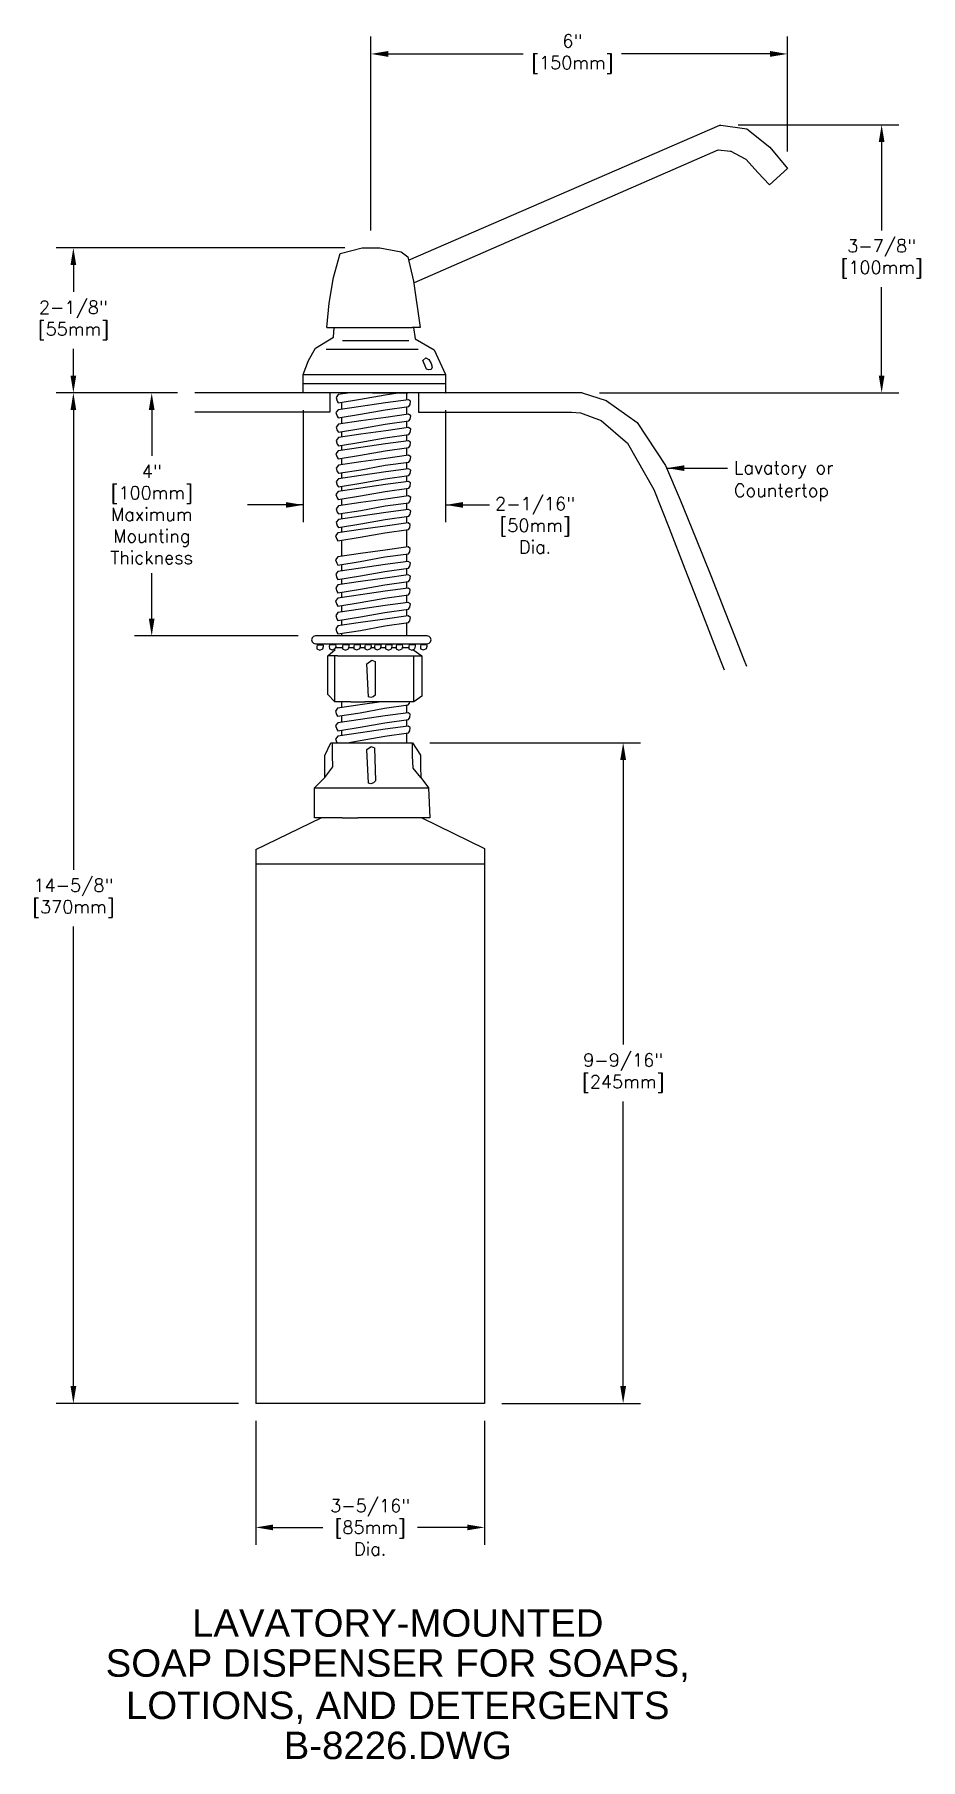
# Model space of a CAD drawing. Extents: x 0.3 to 13.1, y 0.1 to 25.
import ezdxf
from ezdxf.enums import TextEntityAlignment as Align

# ---------------------------------------------------------------- set-up
doc = ezdxf.new("R2010")
doc.units = 0
doc.header["$MEASUREMENT"] = 0
doc.header["$PDMODE"] = 35
doc.header["$PDSIZE"] = 0.000315
doc.layers.get('0').update_dxf_attribs({"linetype": 'CONTINUOUS'})
doc.layers.get('DEFPOINTS').update_dxf_attribs({"linetype": 'CONTINUOUS'})
for name, color, linetype in [('DETAIL', 4, 'CONTINUOUS'), ('DIM', 1, 'CONTINUOUS'), ('TEXT', 2, 'CONTINUOUS')]:
    doc.layers.add(name, color=color, linetype=linetype)
doc.styles.add('ARIAL_5', font='arial.ttf', dxfattribs={"height": 5})
doc.styles.add('DIM_S_5', font='simplex.shx', dxfattribs={"height": 0.1875})
doc.dimstyles.new('DIM_S_7', dxfattribs={"dimtxt": 0.12, "dimasz": 0.25, "dimexe": 0.25, "dimexo": 0.25, "dimgap": 0.09375, "dimtad": 1, "dimtih": 1, "dimtoh": 1, "dimdec": 4, "dimrnd": 0.0625, "dimzin": 0, "dimtxsty": 'DIM_S_5', "dimcen": 0.09375, "dimaunit": 1, "dimazin": 3, "dimtfac": 1, "dimtdec": 4, "dimtofl": 0, "dimtmove": 0, "dimatfit": 3, "dimtolj": 1, "dimtzin": 0})

# ---------------------------------------------------------------- blocks, each defined once
blk = doc.blocks.new('TBLK_TX')
blk = doc.blocks.new('*D2')
at = {"color": 0, "linetype": 'BYBLOCK'}
for p, q in [((25.947, 18.19), (24.189, 18.19)), ((24.439, 17.94), (24.439, 11.288)), ((24.439, 3.815), (24.439, 10.467)), ((26.828, 3.565), (24.189, 3.565))]:
    blk.add_line(p, q, dxfattribs=at)
for points in [[(24.398, 17.94), (24.481, 17.94), (24.439, 18.19)], [(24.398, 3.815), (24.481, 3.815), (24.439, 3.565)]]:
    blk.add_solid(points, dxfattribs=at)
at = {"layer": 'DEFPOINTS', "color": 0, "linetype": 'BYBLOCK'}
for p in [(26.197, 18.19), (24.439, 3.565), (27.078, 3.565)]:
    blk.add_point(p, dxfattribs=at)
at = {"color": 0, "linetype": 'BYBLOCK', "insert": (24.439, 10.877), "char_height": 0.1875, "attachment_point": 5, "style": 'DIM_S_5'}
blk.add_mtext('\\A1;14-5/8"\\P[370mm]', dxfattribs=at)
blk = doc.blocks.new('*D3')
at = {"color": 0, "linetype": 'BYBLOCK'}
for p, q in [((29.599, 13.127), (32.645, 13.127)), ((32.395, 12.877), (32.395, 8.757)), ((32.395, 3.815), (32.395, 7.935)), ((30.64, 3.565), (32.645, 3.565))]:
    blk.add_line(p, q, dxfattribs=at)
for points in [[(32.353, 12.877), (32.437, 12.877), (32.395, 13.127)], [(32.353, 3.815), (32.437, 3.815), (32.395, 3.565)]]:
    blk.add_solid(points, dxfattribs=at)
at = {"layer": 'DEFPOINTS', "color": 0, "linetype": 'BYBLOCK'}
for p in [(29.349, 13.127), (30.39, 3.565), (32.395, 3.565)]:
    blk.add_point(p, dxfattribs=at)
at = {"color": 0, "linetype": 'BYBLOCK', "insert": (32.395, 8.346), "char_height": 0.1875, "attachment_point": 5, "style": 'DIM_S_5'}
blk.add_mtext('\\A1;9-9/16"\\P[245mm]', dxfattribs=at)
blk = doc.blocks.new('*D4')
at = {"color": 0, "linetype": 'BYBLOCK'}
for p, q in [((28.368, 20.29), (24.189, 20.29)), ((24.439, 20.04), (24.439, 19.651)), ((24.439, 18.44), (24.439, 18.829)), ((25.947, 18.19), (24.189, 18.19))]:
    blk.add_line(p, q, dxfattribs=at)
for points in [[(24.398, 20.04), (24.481, 20.04), (24.439, 20.29)], [(24.398, 18.44), (24.481, 18.44), (24.439, 18.19)]]:
    blk.add_solid(points, dxfattribs=at)
at = {"layer": 'DEFPOINTS', "color": 0, "linetype": 'BYBLOCK'}
for p in [(28.618, 20.29), (24.439, 18.19), (26.197, 18.19)]:
    blk.add_point(p, dxfattribs=at)
at = {"color": 0, "linetype": 'BYBLOCK', "insert": (24.439, 19.24), "char_height": 0.1875, "attachment_point": 5, "style": 'DIM_S_5'}
blk.add_mtext('\\A1;2-1/8"\\P[55mm]', dxfattribs=at)
blk = doc.blocks.new('*D7')
at = {"color": 0, "linetype": 'BYBLOCK'}
for p, q in [((27.078, 3.315), (27.078, 1.52)), ((30.39, 3.315), (30.39, 1.52)), ((27.328, 1.77), (28.051, 1.77)), ((30.14, 1.77), (29.417, 1.77))]:
    blk.add_line(p, q, dxfattribs=at)
for points in [[(27.328, 1.812), (27.328, 1.729), (27.078, 1.77)], [(30.14, 1.812), (30.14, 1.729), (30.39, 1.77)]]:
    blk.add_solid(points, dxfattribs=at)
at = {"layer": 'DEFPOINTS', "color": 0, "linetype": 'BYBLOCK'}
for p in [(27.078, 3.565), (30.39, 3.565), (30.39, 1.77)]:
    blk.add_point(p, dxfattribs=at)
at = {"color": 0, "linetype": 'BYBLOCK', "insert": (28.734, 1.772), "char_height": 0.1875, "attachment_point": 5, "style": 'DIM_S_5'}
blk.add_mtext('\\A1;3-5/16"\\P[85mm]\\PDia.', dxfattribs=at)
blk = doc.blocks.new('*D8')
at = {"color": 0, "linetype": 'BYBLOCK'}
for p, q in [((25.947, 18.19), (25.323, 18.19)), ((25.573, 17.94), (25.573, 17.28)), ((25.573, 14.923), (25.573, 15.583)), ((27.694, 14.673), (25.323, 14.673))]:
    blk.add_line(p, q, dxfattribs=at)
for points in [[(25.531, 17.94), (25.614, 17.94), (25.573, 18.19)], [(25.531, 14.923), (25.614, 14.923), (25.573, 14.673)]]:
    blk.add_solid(points, dxfattribs=at)
at = {"layer": 'DEFPOINTS', "color": 0, "linetype": 'BYBLOCK'}
for p in [(26.197, 18.19), (25.573, 14.673), (27.944, 14.673)]:
    blk.add_point(p, dxfattribs=at)
at = {"color": 0, "linetype": 'BYBLOCK', "insert": (25.573, 16.431), "char_height": 0.1875, "attachment_point": 5, "style": 'DIM_S_5'}
blk.add_mtext('\\A1;4"\\P[100mm]\\PMaximum\\PMounting\\PThickness', dxfattribs=at)
blk = doc.blocks.new('*D12')
at = {"layer": 'DEFPOINTS', "color": 0, "linetype": 'CONTINUOUS'}
for p in [(10.239, 23.728), (8.232, 19.847), (12.566, 19.847)]:
    blk.add_point(p, dxfattribs=at)
at = {"layer": 'DIM', "color": 0, "linetype": 'CONTINUOUS'}
for p, q in [((10.489, 23.728), (12.816, 23.728)), ((12.566, 23.478), (12.566, 22.198)), ((12.566, 20.097), (12.566, 21.377)), ((8.482, 19.847), (12.816, 19.847))]:
    blk.add_line(p, q, dxfattribs=at)
for points in [[(12.524, 23.478), (12.607, 23.478), (12.566, 23.728)], [(12.524, 20.097), (12.607, 20.097), (12.566, 19.847)]]:
    blk.add_solid(points, dxfattribs=at)
at = {"layer": 'DIM', "color": 0, "linetype": 'CONTINUOUS', "insert": (12.566, 21.788), "char_height": 0.1875, "attachment_point": 5, "style": 'DIM_S_5'}
blk.add_mtext('\\A1;3-7/8"\\P[100mm]', dxfattribs=at)
blk = doc.blocks.new('*D18')
at = {"layer": 'DEFPOINTS', "color": 0, "linetype": 'CONTINUOUS'}
for p in [(11.202, 24.753), (11.202, 23.093), (5.175, 21.948)]:
    blk.add_point(p, dxfattribs=at)
at = {"layer": 'DIM', "color": 0, "linetype": 'CONTINUOUS'}
for p, q in [((5.175, 22.198), (5.175, 25.003)), ((11.202, 23.343), (11.202, 25.003)), ((5.425, 24.753), (7.38, 24.753)), ((10.952, 24.753), (8.8, 24.753))]:
    blk.add_line(p, q, dxfattribs=at)
for points in [[(5.425, 24.795), (5.425, 24.711), (5.175, 24.753)], [(10.952, 24.795), (10.952, 24.711), (11.202, 24.753)]]:
    blk.add_solid(points, dxfattribs=at)
at = {"layer": 'DIM', "color": 0, "linetype": 'CONTINUOUS', "insert": (8.09, 24.753), "char_height": 0.1875, "attachment_point": 5, "style": 'DIM_S_5'}
blk.add_mtext('\\A1;6"\\P[150mm]', dxfattribs=at)

msp = doc.modelspace()

# ---------------------------------------------------------------- linework, layer by layer
at = {"linetype": 'CONTINUOUS'}
for p, q in [((5.72018, 21.76951), (5.72359, 21.76951)), ((5.79655, 21.43688), (5.79843, 21.43688))]:
    msp.add_line(p, q, dxfattribs=at)
at = {"layer": 'DETAIL', "linetype": 'CONTINUOUS'}
for p, q in [((5.72069, 21.7696), (10.22658, 23.72405)), ((10.22636, 23.72405), (10.23686, 23.72383)), ((5.8037, 21.44497), (10.20108, 23.3628)), ((10.20104, 23.36279), (10.37725, 23.34611)), ((5.61348, 21.89058), (5.70996, 21.81502)), ((5.79271, 21.46468), (5.88919, 20.7915)), ((4.63577, 20.65373), (4.64206, 20.7915)), ((5.88919, 20.7915), (5.77195, 20.7915)), ((5.79226, 20.7915), (5.81337, 20.63043)), ((4.37275, 20.493), (4.63577, 20.65373)), ((5.81337, 20.63043), (6.08902, 20.47239)), ((6.08902, 20.47239), (6.25678, 20.11522)), ((6.25678, 20.11522), (6.25678, 19.84727)), ((8.23218, 19.84727), (2.62694, 19.84727)), ((6.82053, 19.84727), (3.50803, 19.84727)), ((4.58161, 19.84951), (4.58224, 19.57042)), ((6.25678, 19.84727), (5.70996, 19.84727)), ((4.58224, 19.57042), (2.62694, 19.56804)), ((4.65234, 15.3748), (4.65234, 16.04113)), ((4.6656, 16.16482), (4.76442, 16.16482)), ((4.85571, 16.16482), (4.88971, 16.16482)), ((5.78184, 16.13271), (5.91215, 16.04113)), ((5.79661, 15.3748), (5.79661, 16.04113)), ((5.91215, 16.04113), (5.91375, 15.45728)), ((5.79661, 15.3748), (5.08658, 15.3748)), ((5.91375, 15.45728), (5.79661, 15.3748)), ((4.506, 14.59982), (4.59331, 14.78477)), ((4.59331, 14.78477), (4.80009, 14.78477)), ((4.99306, 14.78477), (5.7789, 14.78477)), ((5.7789, 14.78477), (5.89504, 14.60283)), ((4.50604, 14.44081), (4.506, 14.59982)), ((5.89504, 14.60283), (5.89478, 14.43773)), ((4.35895, 14.1321), (4.51066, 14.28332)), ((4.51066, 14.28332), (4.50604, 14.44081)), ((5.89478, 14.43773), (5.89605, 14.28332)), ((5.89605, 14.28332), (6.00634, 14.1321)), ((4.35895, 13.69938), (4.35895, 14.1321)), ((6.00634, 14.1321), (6.02703, 13.69938)), ((3.50803, 13.23944), (4.45766, 13.69938)), ((4.75876, 13.69938), (4.35895, 13.69938)), ((6.02703, 13.69938), (4.9862, 13.69938)), ((5.91242, 13.69938), (6.82053, 13.25313)), ((3.50803, 13.23944), (3.50803, 5.22227)), ((6.82053, 13.25313), (6.82053, 5.22227)), ((6.82053, 5.22227), (3.50803, 5.22227))]:
    msp.add_line(p, q, dxfattribs=at)
for points in [[(10.23664, 23.72405), (10.61616, 23.66699), (10.94906, 23.40493), (11.20332, 23.09456)], [(10.94138, 22.86096), (10.77392, 23.03676), (10.60339, 23.22327), (10.37675, 23.34679)], [(11.20332, 23.09456), (10.94138, 22.86096)], [(4.53818, 20.7915), (4.57288, 21.14717), (4.63211, 21.51657), (4.73115, 21.86306)], [(4.73115, 21.86306), (5.04832, 21.94752), (5.30243, 21.94752), (5.61348, 21.89058)], [(5.70996, 21.81502), (5.79271, 21.46468)], [(4.53818, 20.7915), (5.77195, 20.7915)], [(4.19428, 19.84727), (4.19428, 20.11235), (4.27323, 20.31616), (4.37275, 20.493)], [(4.52945, 20.47915), (4.88813, 20.47915), (5.52106, 20.47915), (5.85861, 20.47915)], [(4.76157, 20.60629), (5.05729, 20.60723), (5.49604, 20.60759), (5.72147, 20.60764)], [(5.97882, 20.19077), (5.95406, 20.24876), (5.92774, 20.31594), (5.97187, 20.35565)], [(5.97187, 20.35565), (6.01504, 20.32917), (6.04594, 20.27215), (6.0615, 20.2182)], [(4.19428, 19.98574), (6.25678, 19.98466)], [(4.19491, 20.11337), (6.25675, 20.11528)], [(6.0615, 20.2182), (6.04922, 20.18513), (6.01401, 20.1826), (5.97882, 20.19077)], [(4.7381, 19.84727), (4.78628, 19.84727), (4.19428, 19.84727)], [(4.87452, 19.84727), (4.70252, 19.82207), (4.67094, 19.78049), (4.68673, 19.72988), (4.70252, 19.70524), (5.02678, 19.75777), (5.38172, 19.82169), (5.56726, 19.84727)], [(4.87452, 19.84727), (4.70252, 19.82207), (4.67094, 19.78049), (4.68673, 19.72988), (4.70252, 19.70524), (5.02678, 19.75777), (5.38172, 19.82169), (5.56726, 19.84727)], [(4.7491, 19.84727), (4.7491, 19.8289)], [(5.17231, 19.84727), (4.75876, 19.84727)], [(5.19993, 19.84727), (5.70996, 19.84727)], [(5.68988, 19.84727), (5.68988, 19.74421)], [(8.23218, 19.84727), (5.86412, 19.84727), (5.86388, 19.56999), (8.07918, 19.56804)], [(8.23218, 19.84727), (8.58062, 19.73581), (9.02661, 19.41891), (9.43705, 18.7966)], [(4.7491, 19.71278), (4.7491, 19.61036)], [(4.7491, 19.49434), (4.7491, 19.40077)], [(5.68988, 19.64569), (5.68988, 19.53465)], [(8.07918, 19.56804), (8.20828, 19.5577), (8.50601, 19.44869), (8.89017, 19.1199), (9.26908, 18.45098)], [(4.7491, 19.28472), (4.7491, 19.20627)], [(5.68988, 19.43607), (5.68988, 19.34013)], [(5.68988, 19.24163), (5.68988, 19.15021)], [(4.7491, 19.09022), (4.7491, 19.01637)], [(5.68988, 19.05171), (5.68988, 18.94065)], [(4.7491, 18.90034), (4.7491, 18.80679)], [(5.68988, 18.84208), (5.68988, 18.74615)], [(9.43705, 18.7966), (9.64847, 18.29855), (9.87284, 17.75276), (10.09359, 17.20458), (10.29414, 16.69931), (10.45792, 16.28229), (10.56834, 15.99885), (10.60883, 15.89429)], [(4.7491, 18.69072), (4.7491, 18.61229)], [(4.7491, 18.49621), (4.7491, 18.4277)], [(5.68988, 18.64765), (5.68988, 18.56147)], [(4.7491, 18.31161), (4.7491, 18.21803)], [(5.68988, 18.46296), (5.68988, 18.35192)], [(5.68988, 18.2534), (5.68988, 18.15739)], [(9.26908, 18.45098), (9.48954, 17.88852), (9.71846, 17.30176), (9.93418, 16.74716), (10.11506, 16.28114), (10.23947, 15.96013), (10.28575, 15.8406)], [(4.7491, 18.10198), (4.7491, 18.02353)], [(5.68988, 18.05889), (5.68988, 17.96298)], [(4.7491, 17.90746), (4.7491, 17.82919)], [(5.68988, 17.86447), (5.68988, 17.67643)], [(4.7491, 17.71324), (4.7491, 17.67643)], [(4.7491, 17.67643), (4.7491, 17.48062)], [(5.68988, 17.67643), (5.68988, 17.61443)], [(5.68988, 17.51584), (5.68988, 17.40478)], [(4.7491, 17.36469), (4.7491, 17.27097)], [(5.68988, 17.30628), (5.68988, 17.21028)], [(4.7491, 17.15498), (4.7491, 17.07654)], [(5.68988, 17.11177), (5.68988, 17.02043)], [(4.7491, 16.96048), (4.7491, 16.88664)], [(4.7491, 16.77069), (4.7491, 16.67699)], [(5.68988, 16.92186), (5.68988, 16.8108)], [(4.7491, 16.561), (4.7491, 16.48255)], [(5.68988, 16.71229), (5.68988, 16.6163)], [(5.68988, 16.51777), (5.68988, 16.33045)], [(4.7491, 16.3665), (4.7491, 16.33045)], [(4.39713, 16.19715), (4.39148, 16.17783), (4.39403, 16.14216), (4.43407, 16.12354)], [(4.43407, 16.12354), (4.47825, 16.14303), (4.48841, 16.17827), (4.48686, 16.19715)], [(4.88673, 15.3748), (4.65234, 15.3748), (4.5525, 15.48123), (4.5525, 16.03954), (4.65676, 16.13517)], [(4.6937, 16.04113), (4.55423, 16.04113)], [(4.5791, 16.20017), (4.57344, 16.18088), (4.576, 16.14527), (4.61603, 16.12665)], [(4.61603, 16.12665), (4.66021, 16.14613), (4.67036, 16.18132), (4.6688, 16.20017)], [(4.6656, 16.16482), (4.76442, 16.16482)], [(4.6937, 16.04113), (5.91375, 16.04113)], [(4.76902, 16.19926), (4.76334, 16.17997), (4.76588, 16.14432), (4.80593, 16.12564)], [(4.80593, 16.12564), (4.85006, 16.14518), (4.8602, 16.1804), (4.85863, 16.19926)], [(4.85571, 16.16482), (4.88971, 16.16482)], [(4.88971, 16.16482), (4.928, 16.16482)], [(4.93251, 16.20017), (4.92685, 16.18088), (4.9294, 16.14527), (4.96942, 16.12665)], [(4.96942, 16.12665), (5.01361, 16.14613), (5.02377, 16.18132), (5.0222, 16.20017)], [(5.019, 16.16482), (5.08624, 16.16482)], [(5.09074, 16.20017), (5.08509, 16.18088), (5.08764, 16.14527), (5.12768, 16.12665)], [(5.12768, 16.12665), (5.17184, 16.14613), (5.18201, 16.18132), (5.18044, 16.20017)], [(5.17723, 16.16477), (5.22864, 16.16467)], [(5.23313, 16.20017), (5.22747, 16.18088), (5.23003, 16.14527), (5.27007, 16.12665)], [(5.27007, 16.12665), (5.31423, 16.14613), (5.3244, 16.18132), (5.32283, 16.20017)], [(5.31954, 16.16449), (5.38683, 16.16435)], [(5.39136, 16.19926), (5.38571, 16.17997), (5.38826, 16.14432), (5.4283, 16.12564)], [(5.4283, 16.12564), (5.47247, 16.14518), (5.48263, 16.1804), (5.48106, 16.19926)], [(5.47795, 16.16417), (5.53981, 16.16405)], [(5.54434, 16.19926), (5.53868, 16.17997), (5.54121, 16.14432), (5.58128, 16.12564)], [(5.58128, 16.12564), (5.62542, 16.14518), (5.6356, 16.1804), (5.63404, 16.19926)], [(5.63082, 16.16387), (5.72444, 16.16369)], [(5.72892, 16.19926), (5.72327, 16.17997), (5.72582, 16.14432), (5.76586, 16.12564)], [(5.76586, 16.12564), (5.81004, 16.14518), (5.82021, 16.1804), (5.81865, 16.19926)], [(5.89775, 16.20017), (5.89207, 16.18088), (5.89461, 16.14527), (5.93469, 16.12665)], [(5.93469, 16.12665), (5.97881, 16.14613), (5.98895, 16.18132), (5.98738, 16.20017)], [(5.32704, 15.3748), (5.02106, 15.33153), (4.69327, 15.28344), (4.66168, 15.24193), (4.67747, 15.19134), (4.69327, 15.1667), (5.01754, 15.2192), (5.37249, 15.28313), (5.71521, 15.3304), (5.73413, 15.35827), (5.73681, 15.3748)], [(5.32704, 15.3748), (5.02106, 15.33153), (4.69327, 15.28344), (4.66168, 15.24193), (4.67747, 15.19134), (4.69327, 15.1667), (5.01754, 15.2192), (5.37249, 15.28313), (5.71521, 15.3304), (5.73413, 15.35827), (5.73681, 15.3748)], [(4.75097, 15.3748), (4.75097, 15.29191)], [(4.88673, 15.3748), (5.08658, 15.3748)], [(5.68804, 15.32665), (5.68842, 15.21565)], [(5.71217, 15.02446), (5.38098, 14.97834), (5.02371, 14.92782), (4.69591, 14.87974), (4.66432, 14.83823), (4.68012, 14.78764), (4.68196, 14.78477)], [(5.71217, 15.02446), (5.38098, 14.97834), (5.02371, 14.92782), (4.69591, 14.87974), (4.66432, 14.83823), (4.68012, 14.78764), (4.68196, 14.78477)], [(4.75097, 15.17604), (4.75097, 15.08231)], [(4.83037, 14.78477), (5.02016, 14.81549), (5.3751, 14.87941), (5.71782, 14.9266), (5.73677, 14.9545), (5.74468, 15.00324), (5.71217, 15.02446)], [(4.83037, 14.78477), (5.02016, 14.81549), (5.3751, 14.87941), (5.71782, 14.9266), (5.73677, 14.9545), (5.74468, 15.00324), (5.71217, 15.02446)], [(5.68877, 15.1171), (5.6891, 15.02124)], [(4.51066, 14.28332), (4.50604, 14.44081), (4.506, 14.59982), (4.59331, 14.78477)], [(4.51066, 14.28332), (4.62346, 14.43773), (4.61834, 14.60283), (4.62086, 14.78477)], [(4.59331, 14.78477), (4.80009, 14.78477)], [(4.75097, 14.96641), (4.75097, 14.88782)], [(4.80009, 14.78477), (4.99306, 14.78477)], [(4.99306, 14.78477), (5.7789, 14.78477)], [(5.13784, 14.20083), (5.11716, 14.68862), (5.17917, 14.72982), (5.22745, 14.70921), (5.24126, 14.23518)], [(5.68945, 14.9227), (5.68993, 14.78477)], [(5.89605, 14.28332), (5.78451, 14.41788), (5.77557, 14.59522), (5.7789, 14.78477)], [(5.7789, 14.78477), (5.89504, 14.60283), (5.89478, 14.43773), (5.89605, 14.28332)], [(4.75876, 13.69938), (4.35895, 13.69938), (4.35895, 14.1321), (4.51066, 14.28332)], [(5.89605, 14.28332), (6.00634, 14.1321), (6.02703, 13.69938), (4.9862, 13.69938)], [(5.24126, 14.23518), (5.21292, 14.2034), (5.17538, 14.19143), (5.13784, 14.20083)], [(4.35895, 14.1321), (6.00634, 14.1321)], [(4.75876, 13.69938), (4.9862, 13.69938)], [(3.50803, 13.03329), (6.82053, 13.03329)]]:
    msp.add_lwpolyline(points, dxfattribs=at)
for points in [[(5.71742, 19.74805), (5.38623, 19.70193), (5.02899, 19.65141), (4.70126, 19.60334), (4.66962, 19.56182), (4.68544, 19.51123), (4.70126, 19.48659), (5.02546, 19.53908), (5.38039, 19.60302), (5.72307, 19.65027), (5.74202, 19.67815), (5.74993, 19.72686)], [(5.71742, 19.74805), (5.38623, 19.70193), (5.02899, 19.65141), (4.70126, 19.60334), (4.66962, 19.56182), (4.68544, 19.51123), (4.70126, 19.48659), (5.02546, 19.53908), (5.38039, 19.60302), (5.72307, 19.65027), (5.74202, 19.67815), (5.74993, 19.72686)], [(5.72003, 19.53885), (5.38885, 19.49271), (5.0316, 19.44218), (4.70387, 19.39414), (4.67224, 19.35262), (4.68806, 19.30204), (4.70387, 19.2774), (5.02809, 19.32989), (5.38302, 19.3938), (5.72571, 19.441), (5.74464, 19.46889), (5.75254, 19.51764)], [(5.72003, 19.53885), (5.38885, 19.49271), (5.0316, 19.44218), (4.70387, 19.39414), (4.67224, 19.35262), (4.68806, 19.30204), (4.70387, 19.2774), (5.02809, 19.32989), (5.38302, 19.3938), (5.72571, 19.441), (5.74464, 19.46889), (5.75254, 19.51764)], [(5.72003, 19.34432), (5.38885, 19.29823), (5.0316, 19.24772), (4.70387, 19.19963), (4.67224, 19.15812), (4.68806, 19.10754), (4.70387, 19.08289), (5.02809, 19.13539), (5.38302, 19.19932), (5.72571, 19.24657), (5.74464, 19.27441), (5.75254, 19.32313)], [(5.72003, 19.34432), (5.38885, 19.29823), (5.0316, 19.24772), (4.70387, 19.19963), (4.67224, 19.15812), (4.68806, 19.10754), (4.70387, 19.08289), (5.02809, 19.13539), (5.38302, 19.19932), (5.72571, 19.24657), (5.74464, 19.27441), (5.75254, 19.32313)], [(5.71742, 19.15404), (5.38623, 19.10794), (5.02899, 19.05743), (4.70126, 19.00935), (4.66962, 18.96783), (4.68544, 18.91723), (4.70126, 18.89259), (5.02546, 18.9451), (5.38039, 19.00904), (5.72307, 19.05629), (5.74202, 19.08417), (5.74993, 19.13287)], [(5.71742, 19.15404), (5.38623, 19.10794), (5.02899, 19.05743), (4.70126, 19.00935), (4.66962, 18.96783), (4.68544, 18.91723), (4.70126, 18.89259), (5.02546, 18.9451), (5.38039, 19.00904), (5.72307, 19.05629), (5.74202, 19.08417), (5.74993, 19.13287)], [(5.72003, 18.94485), (5.38885, 18.89872), (5.0316, 18.84819), (4.70387, 18.80015), (4.67224, 18.75864), (4.68806, 18.70804), (4.70387, 18.68339), (5.02809, 18.73589), (5.38302, 18.79982), (5.72571, 18.84702), (5.74464, 18.87491), (5.75254, 18.92365)], [(5.72003, 18.94485), (5.38885, 18.89872), (5.0316, 18.84819), (4.70387, 18.80015), (4.67224, 18.75864), (4.68806, 18.70804), (4.70387, 18.68339), (5.02809, 18.73589), (5.38302, 18.79982), (5.72571, 18.84702), (5.74464, 18.87491), (5.75254, 18.92365)], [(5.72003, 18.75034), (5.38885, 18.70424), (5.0316, 18.65372), (4.70387, 18.60565), (4.67224, 18.56412), (4.68806, 18.51353), (4.70387, 18.48889), (5.02809, 18.54138), (5.38302, 18.60532), (5.72571, 18.65259), (5.74464, 18.68046), (5.75254, 18.72917)], [(5.72003, 18.75034), (5.38885, 18.70424), (5.0316, 18.65372), (4.70387, 18.60565), (4.67224, 18.56412), (4.68806, 18.51353), (4.70387, 18.48889), (5.02809, 18.54138), (5.38302, 18.60532), (5.72571, 18.65259), (5.74464, 18.68046), (5.75254, 18.72917)], [(5.71742, 18.56531), (5.38623, 18.5192), (5.02899, 18.46871), (4.70126, 18.42069), (4.66962, 18.37911), (4.68544, 18.3285), (4.70126, 18.30385), (5.02546, 18.35638), (5.38039, 18.4203), (5.72307, 18.46753), (5.74202, 18.49542), (5.74993, 18.54412)], [(5.71742, 18.56531), (5.38623, 18.5192), (5.02899, 18.46871), (4.70126, 18.42069), (4.66962, 18.37911), (4.68544, 18.3285), (4.70126, 18.30385), (5.02546, 18.35638), (5.38039, 18.4203), (5.72307, 18.46753), (5.74202, 18.49542), (5.74993, 18.54412)], [(5.72003, 18.35611), (5.38885, 18.31), (5.0316, 18.25948), (4.70387, 18.2114), (4.67224, 18.16989), (4.68806, 18.1193), (4.70387, 18.09466), (5.02809, 18.14715), (5.38302, 18.21109), (5.72571, 18.25834), (5.74464, 18.28622), (5.75254, 18.33492)], [(5.72003, 18.35611), (5.38885, 18.31), (5.0316, 18.25948), (4.70387, 18.2114), (4.67224, 18.16989), (4.68806, 18.1193), (4.70387, 18.09466), (5.02809, 18.14715), (5.38302, 18.21109), (5.72571, 18.25834), (5.74464, 18.28622), (5.75254, 18.33492)], [(5.72003, 18.16159), (5.38885, 18.11549), (5.0316, 18.06498), (4.70387, 18.01689), (4.67224, 17.97536), (4.68806, 17.92477), (4.70387, 17.90013), (5.02809, 17.95264), (5.38302, 18.01658), (5.72571, 18.06383), (5.74464, 18.09171), (5.75254, 18.14041)], [(5.72003, 18.16159), (5.38885, 18.11549), (5.0316, 18.06498), (4.70387, 18.01689), (4.67224, 17.97536), (4.68806, 17.92477), (4.70387, 17.90013), (5.02809, 17.95264), (5.38302, 18.01658), (5.72571, 18.06383), (5.74464, 18.09171), (5.75254, 18.14041)], [(5.71217, 17.96608), (5.38098, 17.91998), (5.02371, 17.86946), (4.69591, 17.82139), (4.66432, 17.77986), (4.68012, 17.72927), (4.69591, 17.70462), (5.02016, 17.75712), (5.3751, 17.82106), (5.71782, 17.86832), (5.73677, 17.8962), (5.74468, 17.9449)], [(5.71217, 17.96608), (5.38098, 17.91998), (5.02371, 17.86946), (4.69591, 17.82139), (4.66432, 17.77986), (4.68012, 17.72927), (4.69591, 17.70462), (5.02016, 17.75712), (5.3751, 17.82106), (5.71782, 17.86832), (5.73677, 17.8962), (5.74468, 17.9449)], [(5.71217, 17.61754), (5.38098, 17.5714), (5.02371, 17.52086), (4.69591, 17.47282), (4.66432, 17.43131), (4.68012, 17.38073), (4.69591, 17.35609), (5.02016, 17.40855), (5.3751, 17.47245), (5.71782, 17.51969), (5.73677, 17.54757), (5.74468, 17.5963)], [(5.71217, 17.61754), (5.38098, 17.5714), (5.02371, 17.52086), (4.69591, 17.47282), (4.66432, 17.43131), (4.68012, 17.38073), (4.69591, 17.35609), (5.02016, 17.40855), (5.3751, 17.47245), (5.71782, 17.51969), (5.73677, 17.54757), (5.74468, 17.5963)], [(5.71478, 17.40825), (5.3836, 17.36214), (5.02632, 17.31163), (4.69852, 17.26356), (4.66694, 17.22202), (4.68274, 17.17143), (4.69852, 17.14679), (5.02281, 17.19928), (5.37776, 17.26323), (5.72046, 17.31049), (5.73939, 17.33837), (5.74729, 17.38707)], [(5.71478, 17.40825), (5.3836, 17.36214), (5.02632, 17.31163), (4.69852, 17.26356), (4.66694, 17.22202), (4.68274, 17.17143), (4.69852, 17.14679), (5.02281, 17.19928), (5.37776, 17.26323), (5.72046, 17.31049), (5.73939, 17.33837), (5.74729, 17.38707)], [(5.71217, 17.02353), (5.38098, 16.97741), (5.02371, 16.92688), (4.69591, 16.87884), (4.66432, 16.83728), (4.68012, 16.7867), (4.69591, 16.76208), (5.02016, 16.81459), (5.3751, 16.87851), (5.71782, 16.92571), (5.73677, 16.95358), (5.74468, 17.0023)], [(5.71217, 17.02353), (5.38098, 16.97741), (5.02371, 16.92688), (4.69591, 16.87884), (4.66432, 16.83728), (4.68012, 16.7867), (4.69591, 16.76208), (5.02016, 16.81459), (5.3751, 16.87851), (5.71782, 16.92571), (5.73677, 16.95358), (5.74468, 17.0023)], [(5.71478, 17.21374), (5.3836, 17.16764), (5.02632, 17.11715), (4.69852, 17.06913), (4.66694, 17.02754), (4.68274, 16.97694), (4.69852, 16.95229), (5.02281, 17.00482), (5.37776, 17.06874), (5.72046, 17.11599), (5.73939, 17.14386), (5.74729, 17.19257)], [(5.71478, 17.21374), (5.3836, 17.16764), (5.02632, 17.11715), (4.69852, 17.06913), (4.66694, 17.02754), (4.68274, 16.97694), (4.69852, 16.95229), (5.02281, 17.00482), (5.37776, 17.06874), (5.72046, 17.11599), (5.73939, 17.14386), (5.74729, 17.19257)], [(5.71478, 16.81427), (5.3836, 16.76816), (5.02632, 16.71764), (4.69852, 16.66957), (4.66694, 16.62804), (4.68274, 16.57745), (4.69852, 16.55281), (5.02281, 16.6053), (5.37776, 16.66925), (5.72046, 16.71651), (5.73939, 16.74439), (5.74729, 16.79309)], [(5.71478, 16.81427), (5.3836, 16.76816), (5.02632, 16.71764), (4.69852, 16.66957), (4.66694, 16.62804), (4.68274, 16.57745), (4.69852, 16.55281), (5.02281, 16.6053), (5.37776, 16.66925), (5.72046, 16.71651), (5.73939, 16.74439), (5.74729, 16.79309)], [(5.71478, 16.61976), (5.3836, 16.57365), (5.02632, 16.52316), (4.69852, 16.47514), (4.66694, 16.43356), (4.68274, 16.38296), (4.69852, 16.35831), (5.02281, 16.41083), (5.37776, 16.47475), (5.72046, 16.52198), (5.73939, 16.54987), (5.74729, 16.59857)], [(5.71478, 16.61976), (5.3836, 16.57365), (5.02632, 16.52316), (4.69852, 16.47514), (4.66694, 16.43356), (4.68274, 16.38296), (4.69852, 16.35831), (5.02281, 16.41083), (5.37776, 16.47475), (5.72046, 16.52198), (5.73939, 16.54987), (5.74729, 16.59857)], [(5.98865, 16.2158), (6.01764, 16.22363), (6.03828, 16.24419), (6.04616, 16.27312), (6.03828, 16.30206), (6.01764, 16.32262), (5.98865, 16.33045), (4.3746, 16.33045), (4.34557, 16.32262), (4.32494, 16.30206), (4.31709, 16.27312), (4.32494, 16.24419), (4.34557, 16.22363), (4.3746, 16.2158)], [(5.98865, 16.2158), (6.01764, 16.22363), (6.03828, 16.24419), (6.04616, 16.27312), (6.03828, 16.30206), (6.01764, 16.32262), (5.98865, 16.33045), (4.3746, 16.33045), (4.34557, 16.32262), (4.32494, 16.30206), (4.31709, 16.27312), (4.32494, 16.24419), (4.34557, 16.22363), (4.3746, 16.2158)], [(4.39713, 16.19715), (4.39148, 16.17783), (4.39403, 16.14216), (4.43407, 16.12354), (4.47825, 16.14303), (4.48841, 16.17827), (4.48686, 16.19715)], [(4.5791, 16.20017), (4.57344, 16.18088), (4.576, 16.14527), (4.61603, 16.12665), (4.66021, 16.14613), (4.67036, 16.18132), (4.6688, 16.20017)], [(4.76902, 16.19926), (4.76334, 16.17997), (4.76588, 16.14432), (4.80593, 16.12564), (4.85006, 16.14518), (4.8602, 16.1804), (4.85863, 16.19926)], [(4.93251, 16.20017), (4.92685, 16.18088), (4.9294, 16.14527), (4.96942, 16.12665), (5.01361, 16.14613), (5.02377, 16.18132), (5.0222, 16.20017)], [(5.09074, 16.20017), (5.08509, 16.18088), (5.08764, 16.14527), (5.12768, 16.12665), (5.17184, 16.14613), (5.18201, 16.18132), (5.18044, 16.20017)], [(5.23433, 15.47094), (5.20777, 15.44884), (5.17358, 15.44045), (5.13784, 15.45035), (5.11716, 15.92438), (5.18612, 15.97933), (5.23433, 15.95873)], [(5.23313, 16.20017), (5.22747, 16.18088), (5.23003, 16.14527), (5.27007, 16.12665), (5.31423, 16.14613), (5.3244, 16.18132), (5.32283, 16.20017)], [(5.39136, 16.19926), (5.38571, 16.17997), (5.38826, 16.14432), (5.4283, 16.12564), (5.47247, 16.14518), (5.48263, 16.1804), (5.48106, 16.19926)], [(5.54434, 16.19926), (5.53868, 16.17997), (5.54121, 16.14432), (5.58128, 16.12564), (5.62542, 16.14518), (5.6356, 16.1804), (5.63404, 16.19926)], [(5.72892, 16.19926), (5.72327, 16.17997), (5.72582, 16.14432), (5.76586, 16.12564), (5.81004, 16.14518), (5.82021, 16.1804), (5.81865, 16.19926)], [(5.89775, 16.20017), (5.89207, 16.18088), (5.89461, 16.14527), (5.93469, 16.12665), (5.97881, 16.14613), (5.98895, 16.18132), (5.98738, 16.20017)], [(5.71217, 15.21896), (5.38098, 15.17283), (5.02371, 15.12229), (4.69591, 15.07424), (4.66432, 15.03269), (4.68012, 14.98213), (4.69591, 14.9575), (5.02016, 15.00997), (5.3751, 15.07387), (5.71782, 15.12111), (5.73677, 15.14899), (5.74468, 15.19772)], [(5.71217, 15.21896), (5.38098, 15.17283), (5.02371, 15.12229), (4.69591, 15.07424), (4.66432, 15.03269), (4.68012, 14.98213), (4.69591, 14.9575), (5.02016, 15.00997), (5.3751, 15.07387), (5.71782, 15.12111), (5.73677, 15.14899), (5.74468, 15.19772)], [(5.24126, 14.23518), (5.21292, 14.2034), (5.17538, 14.19143), (5.13784, 14.20083), (5.11716, 14.68862), (5.17917, 14.72982), (5.22745, 14.70921)]]:
    msp.add_lwpolyline(points, close=True, dxfattribs=at)
for p in [(4.19428, 19.84727), (6.25678, 19.84727)]:
    msp.add_point(p, dxfattribs=at)
at = {"layer": 'DIM', "linetype": 'CONTINUOUS'}
for p, q in [((4.19428, 19.59727), (4.19428, 17.97597)), ((6.25678, 19.59727), (6.25678, 17.97597))]:
    msp.add_line(p, q, dxfattribs=at)
msp.add_point((6.25678, 18.22597), dxfattribs=at)

# ---------------------------------------------------------------- block references
at = {"layer": 'TEXT', "linetype": 'CONTINUOUS'}
ref = msp.add_blockref('TBLK_TX', (5.56375, 1.8462), dxfattribs=dict(at, xscale=0.07949760000000002, yscale=0.07949760000000002, zscale=0.07949760000000002))
ref.add_attrib('TITLE', 'LAVATORY-MOUNTED', dxfattribs={"layer": '0', "height": 0.397488, "style": 'ARIAL_5'}).set_placement((5.56375, 1.8462), align=Align.CENTER)
ref.add_attrib('DWG_NAME', 'SOAP DISPENSER FOR SOAPS,', dxfattribs={"layer": '0', "height": 0.397488, "style": 'ARIAL_5'}).set_placement((5.56375, 1.26606), align=Align.CENTER)
ref = msp.add_blockref('TBLK_TX', (5.56375, 0.65467), dxfattribs=dict(at, xscale=0.07949760000000002, yscale=0.07949760000000002, zscale=0.07949760000000002))
ref.add_attrib('TITLE', 'LOTIONS, AND DETERGENTS', dxfattribs={"layer": '0', "height": 0.397488, "style": 'ARIAL_5'}).set_placement((5.56375, 0.65467), align=Align.CENTER)
ref.add_attrib('DWG_NAME', 'B-8226.DWG', dxfattribs={"layer": '0', "height": 0.397488, "style": 'ARIAL_5'}).set_placement((5.56375, 0.07453), align=Align.CENTER)

# ---------------------------------------------------------------- texts
at = {"layer": 'DIM', "linetype": 'CONTINUOUS', "style": 'DIM_S_5'}
for s, p in [('Lavatory or', (10.42845, 18.67301)), ('Countertop', (10.42845, 18.34251))]:
    msp.add_text(s, height=0.1875, dxfattribs=at).set_placement(p)
at = {"layer": 'DIM', "linetype": 'CONTINUOUS', "insert": (7.55067, 17.92992), "char_height": 0.1875, "attachment_point": 5, "style": 'DIM_S_5'}
msp.add_mtext('2-1/16"\\P[50mm]\\PDia.', dxfattribs=at)

# ---------------------------------------------------------------- dimensions: what is measured, and where the dimension line sits
at = {"layer": 'DIM', "linetype": 'CONTINUOUS'}
dim = msp.add_linear_dim(base=(11.20217, 24.75303), p1=(5.17538, 21.94752), p2=(11.20217, 23.09294), text='6"\\P[150mm]', dimstyle='DIM_S_7', override={"dimpost": '\\X'}, dxfattribs=at)
dim.commit()
dim.dimension.update_dxf_attribs({"geometry": '*D18', "text_midpoint": (8.08987, 24.75303), "dimtype": 160})
dim = msp.add_linear_dim(base=(12.56556, 19.84727), p1=(10.23901, 23.72789), p2=(8.23218, 19.84727), angle=90, text='3-7/8"\\P[100mm]', dimstyle='DIM_S_7', override={"dimpost": '\\X'}, dxfattribs=at)
dim.commit()
dim.dimension.update_dxf_attribs({"geometry": '*D12', "text_midpoint": (12.56556, 21.78758)})
for base, p1, p2, text, picture, middle in [((0.86952, 19.84727), (5.04832, 21.94752), (2.62694, 19.84727), '2-1/8"\\P[55mm]', '*D4', (0.86952, 20.89739)), ((0.86952, 5.22227), (2.62694, 19.84727), (3.50803, 5.22227), '14-5/8"\\P[370mm]', '*D2', (0.86952, 12.53477)), ((8.8251, 5.22227), (5.7789, 14.78477), (6.82053, 5.22227), '9-9/16"\\P[245mm]', '*D3', (8.8251, 10.00352))]:
    dim = msp.add_linear_dim(base=base, p1=p1, p2=p2, angle=90, text=text, dimstyle='DIM_S_7', override={"dimpost": '\\X'}, dxfattribs=at)
    dim.commit()
    dim.dimension.update_dxf_attribs({"geometry": picture, "text_midpoint": middle, "insert": (-23.56976, 1.65753)})
dim = msp.add_linear_dim(base=(2.00306, 16.33045), p1=(2.62694, 19.84727), p2=(4.3746, 16.33045), angle=90, text='4"\\P[100mm]\\PMaximum\\PMounting\\PThickness', dimstyle='DIM_S_7', override={"dimpost": '\\X'}, dxfattribs=at)
dim.commit()
dim.dimension.update_dxf_attribs({"geometry": '*D8', "text_midpoint": (2.00306, 18.08886), "dimtype": 160, "insert": (-23.56976, 1.65753)})
dim = msp.add_linear_dim(base=(6.82053, 3.42791), p1=(3.50803, 5.22227), p2=(6.82053, 5.22227), text='3-5/16"\\P[85mm]\\PDia.', dimstyle='DIM_S_7', override={"dimpost": '\\X'}, dxfattribs=at)
dim.commit()
dim.dimension.update_dxf_attribs({"geometry": '*D7', "text_midpoint": (5.16428, 3.42969), "dimtype": 160, "insert": (-23.56976, 1.65753)})

# ---------------------------------------------------------------- leaders
for points in [[(9.45873, 18.75851), (10.33525, 18.75851)], [(4.19428, 18.22597), (3.39107, 18.22597)], [(6.25678, 18.22597), (6.8925, 18.22597)]]:
    msp.add_leader(points, dimstyle='DIM_S_7', dxfattribs=at)

doc.saveas('drawing.dxf')
